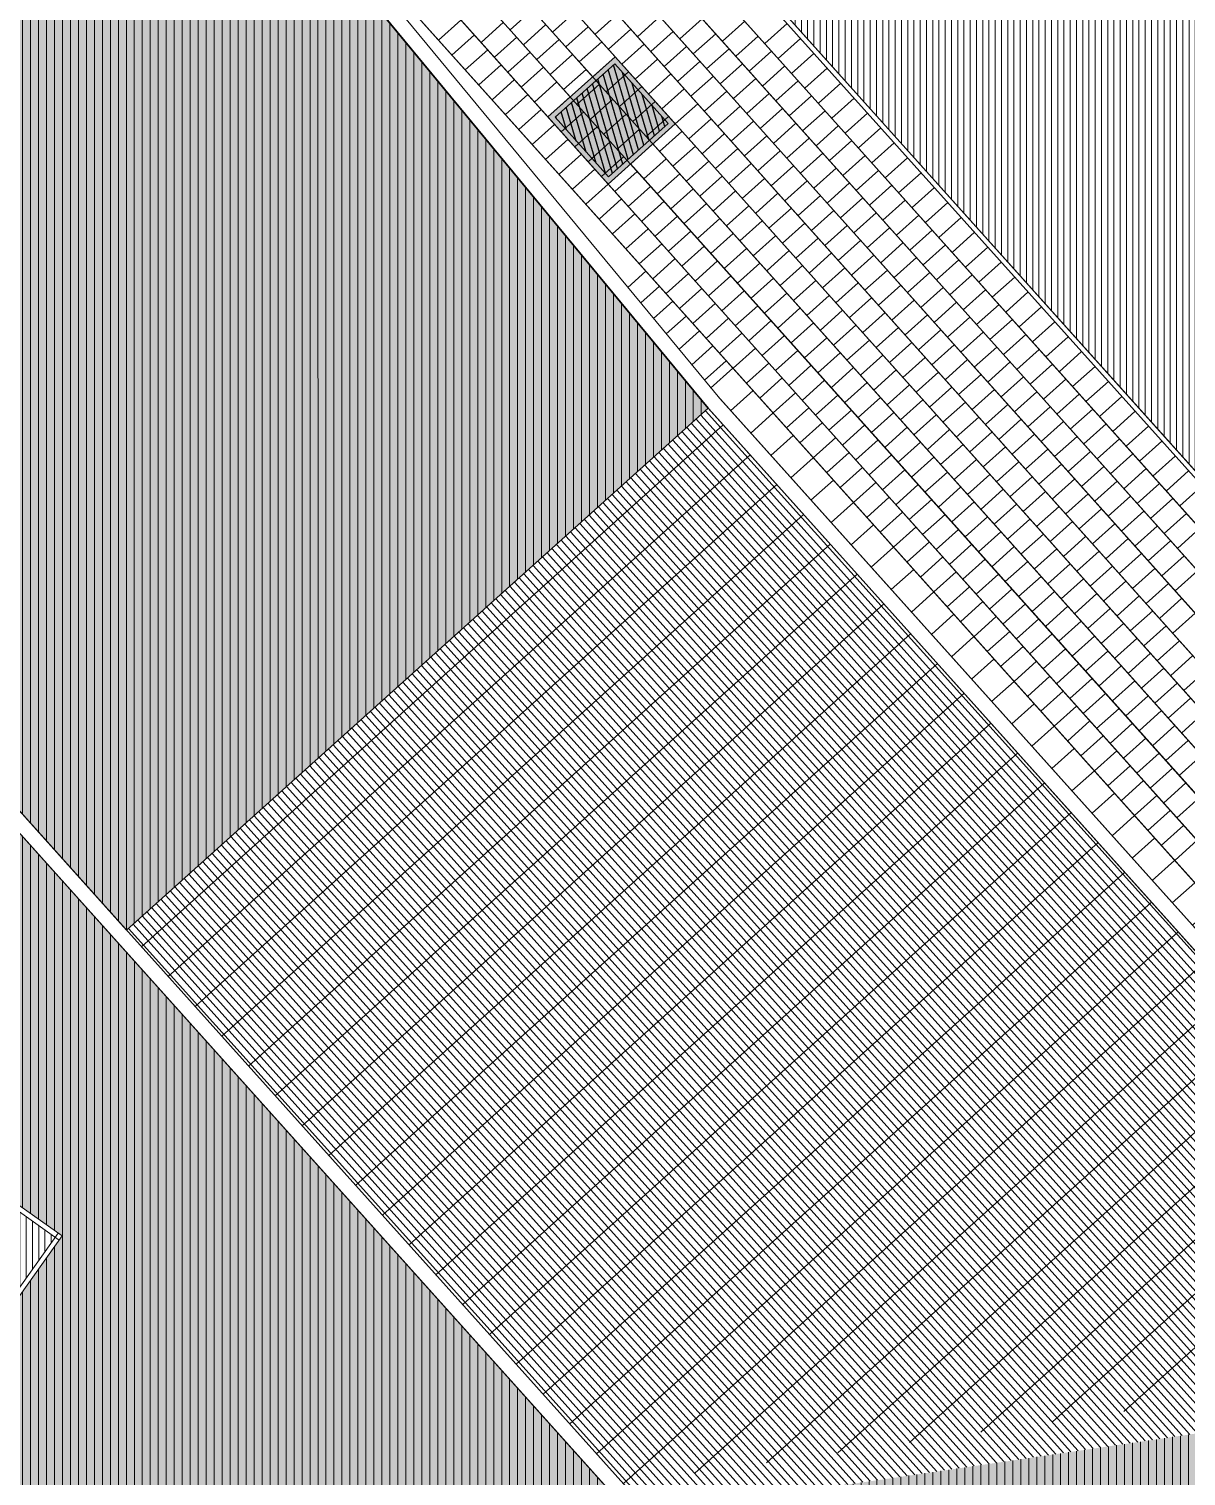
# Model space of a CAD drawing. Header units: metres. Extents: x 679599 to 680028, y 2748524 to 2748840.
# Drawn here: x 679917.25 to 679940.35, y 2748753.3 to 2748782.19 of the extents above; entities that cross this region are included whole.
import ezdxf

# ---------------------------------------------------------------- set-up
doc = ezdxf.new("R2010")
doc.units = ezdxf.units.M
doc.header["$LTSCALE"] = 5
for name, color, linetype, plot in [('00-AUX', 2, 'Continuous', False), ('00-AUX Tree Pit', 2, 'Continuous', False), ('00-AUX-SHRUBS', 2, 'Continuous', False)]:
    doc.layers.add(name, color=color, linetype=linetype, plot=plot)
doc.layers.add('02-L-B-Channel', color=140, linetype='Continuous', lineweight=5, plot=False)
doc.layers.add('02-L-B-Curb', color=11, linetype='Continuous', lineweight=5, plot=False)
for name, color, linetype, lineweight, true_color in [('02-L-Joints-Paviment_07_Natural Stone', 7, 'Continuous', 5, 0x998833), ('02-L-Joints-Paviment_07_Precast Concrete Blocks 60X40', 7, 'Continuous', 5, 0x999999), ('03-TR-Pavement_02_Sealed Gravel', 7, 'Continuous', 5, 0x38321e), ('03-TR-Pavement_04_Dry Meadow_2', 7, 'Continuous', 5, 0xe2c75d), ('03-TR-Pavement_07_Precast Concrete Blocks 20X10', 7, 'Continuous', 5, 0x999999), ('03-TR-Pavement_07_Precast Concrete Blocks 60X40', 7, 'Continuous', 5, 0x999999), ('03-TR-Pavement_08_Natural Stone Bleachers', 7, 'Continuous', 5, 0x969696)]:
    doc.layers.add(name, color=color, linetype=linetype, lineweight=lineweight, true_color=true_color)
doc.layers.add('03-TR-Pavement_04_Dry Meadow_', color=54, linetype='Continuous', lineweight=5)
doc.layers.add('04-BK-Tree Pit', color=6, linetype='Continuous', lineweight=5)
doc.layers.add('03-TR-Tree Pit_Green', color=46, linetype='Continuous')
doc.layers.add('03-TR-Tree Pit_White', color=7, linetype='Continuous', true_color=0xfcfcfc)
pattern_1 = [(90, (652974.11672, 2717198.73223), (-0.1247775, 0), [])]

# ---------------------------------------------------------------- blocks, each defined once
blk = doc.blocks.new('Escocell Quadrat')
at = {"layer": '03-TR-Tree Pit_Green'}
h = blk.add_hatch(dxfattribs=at)
h.set_pattern_fill('ANSI31', color=256, scale=0.04, angle=19.5514)
h.set_pattern_definition([(64.551379247, (-1794786.01457, -2189831.7944), (-0.114677314033, 0.0545720958565), [])])
h.paths.add_polyline_path([(-1.159, 0.359), (-2.759, 0.359), (-2.759, -1.241), (-1.159, -1.241)])
at = {"layer": '03-TR-Tree Pit_White'}
h = blk.add_hatch(color=256, dxfattribs=at)
h.dxf.hatch_style = 1
h.paths.add_polyline_path([(-2.859, 0.459), (-1.059, 0.459), (-1.059, -1.341), (-2.859, -1.341)])
at = {"ltscale": 0.3}
blk.add_lwpolyline([(-2.759, -1.241), (-1.159, -1.241), (-1.159, 0.359), (-2.759, 0.359)], close=True, dxfattribs=at)
at = {"layer": '02-L-B-Curb', "ltscale": 0.3}
blk.add_lwpolyline([(-2.859, -1.341), (-1.059, -1.341), (-1.059, 0.459), (-2.859, 0.459)], close=True, dxfattribs=at)
blk = doc.blocks.new('*U94')
at = {"layer": '02-L-Joints-Paviment_07_Precast Concrete Blocks 60X40'}
blk.add_lwpolyline([(0.53, -0.6), (0.53, 0)], dxfattribs=at)
blk = doc.blocks.new('*U95')
at = {"layer": '00-AUX-SHRUBS', "color": 0, "linetype": 'ByBlock', "lineweight": -2, "transparency": 16777216, "rotation": 131.8981355033918}
for p in [(679931.211, 2748774.622), (679931.612, 2748774.175), (679932.013, 2748773.729), (679932.413, 2748773.282), (679932.814, 2748772.836), (679933.215, 2748772.389), (679933.616, 2748771.942), (679934.016, 2748771.496), (679934.417, 2748771.049), (679934.818, 2748770.603), (679935.218, 2748770.156), (679935.619, 2748769.709), (679936.02, 2748769.263), (679936.42, 2748768.816), (679936.821, 2748768.37), (679937.222, 2748767.923), (679937.622, 2748767.476), (679938.023, 2748767.03), (679938.424, 2748766.583), (679938.824, 2748766.137), (679939.225, 2748765.69), (679939.626, 2748765.243), (679940.026, 2748764.797), (679940.427, 2748764.35), (679940.828, 2748763.904), (679941.229, 2748763.457), (679941.629, 2748763.01), (679942.03, 2748762.564), (679942.431, 2748762.117), (679942.831, 2748761.671), (679943.232, 2748761.224), (679943.633, 2748760.777), (679944.033, 2748760.331), (679944.434, 2748759.884), (679944.835, 2748759.438), (679945.235, 2748758.991), (679945.636, 2748758.544), (679946.037, 2748758.098), (679946.437, 2748757.651), (679946.838, 2748757.205), (679947.239, 2748756.758), (679947.639, 2748756.311), (679948.04, 2748755.865)]:
    blk.add_blockref('*U94', p, dxfattribs=at)

msp = doc.modelspace()

# ---------------------------------------------------------------- hatches: boundary and pattern name
at = {"layer": '03-TR-Pavement_02_Sealed Gravel', "linetype": 'Continuous'}
h = msp.add_hatch(dxfattribs=at)
h.set_pattern_fill('ANSI31', color=256, scale=0.0393, angle=45)
h.set_pattern_definition(pattern_1)
h.paths.add_polyline_path([(679942.353, 2748782.84), (679957.858, 2748787.975), (679962.616, 2748773.612), (679947.111, 2748768.477)], flags=16)
h.paths.add_polyline_path([(679947.422, 2748813.15), (679917.58, 2748798.949), (679953.093, 2748759.365), (679980.42, 2748776.369)])
h = msp.add_hatch(dxfattribs=at)
h.set_pattern_fill('ANSI31', color=256, scale=0.0393, angle=45)
h.set_pattern_definition(pattern_1)
h.paths.add_polyline_path([(679907.003, 2748743.724, -0.161814), (679919.498, 2748750.942, -0.003897), (679921.772, 2748751.391), (679921.586, 2748752.374, 0.003898), (679919.297, 2748751.921, 0.095494), (679910.949, 2748748.457), (679917.775, 2748758.07), (679916.96, 2748758.649), (679908.689, 2748747.001, -0.265173), (679902.296, 2748744.031), (679888.553, 2748745.181, -0.048342), (679890.618, 2748750.885, -0.004242), (679894.427, 2748758.72, 0.011738), (679915.164, 2748760.727), (679915.044, 2748761.72, -0.011403), (679894.945, 2748759.761, -0.003208), (679897.927, 2748765.636, 0.027333), (679901.217, 2748772.976), (679900.283, 2748773.333, -0.027329), (679897.038, 2748766.094, 0.003497), (679893.785, 2748759.676, -0.003341), (679887.88, 2748759.291, 0.244086), (679870.012, 2748749.029, -0.032517), (679865.084, 2748742.409), (679862.777, 2748745.531), (679860.575, 2748752.201), (679900.459, 2748777.03), (679899.984, 2748777.794), (679859.498, 2748752.591), (679861.968, 2748745.112), (679883.467, 2748716.021), (679900.195, 2748726.433), (679899.719, 2748727.197), (679883.697, 2748717.224), (679883.594, 2748717.363)])
h.paths.add_polyline_path([(679882.996, 2748718.173), (679865.678, 2748741.606, -0.241422), (679874.739, 2748745.333), (679887.312, 2748744.281, 0.084331), (679886.811, 2748733.425, -0.18785)], flags=16)
h.paths.add_polyline_path([(679882.994, 2748718.344), (679865.806, 2748741.601, -0.239448), (679874.731, 2748745.234), (679887.191, 2748744.191, 0.083451), (679886.712, 2748733.412, -0.186193)], flags=0)
h.paths.add_polyline_path([(679886.133, 2748721.729, 0.134058), (679887.803, 2748733.548, -0.08537), (679888.318, 2748744.197), (679902.212, 2748743.034, 0.099036), (679905.374, 2748743.396)], flags=16)
h.paths.add_polyline_path([(679886.454, 2748722.241, 0.127381), (679887.903, 2748733.561, -0.084667), (679888.396, 2748744.09), (679902.204, 2748742.935, 0.088186), (679905.066, 2748743.2)], flags=0)
h.paths.add_polyline_path([(679874.823, 2748746.33, 0.140393), (679868.482, 2748745.074, 0.016107), (679870.852, 2748748.487, -0.244209), (679887.93, 2748758.293, 0.003014), (679893.269, 2748758.637, 0.003955), (679889.715, 2748751.315, 0.049646), (679887.543, 2748745.265)], flags=16)
h.paths.add_polyline_path([(679874.831, 2748746.429, 0.131521), (679868.806, 2748745.345, 0.014517), (679870.937, 2748748.433, -0.244222), (679887.935, 2748758.193, 0.002916), (679893.102, 2748758.525, 0.003871), (679889.625, 2748751.358, 0.048992), (679887.466, 2748745.372)], flags=0)
at = {"layer": '03-TR-Pavement_04_Dry Meadow_'}
h = msp.add_hatch(dxfattribs=at)
h.set_pattern_fill('ANSI31', color=256, scale=0.0502, angle=45)
h.paths.add_polyline_path([(679919.201, 2748764.2), (679930.812, 2748774.618), (679912.009, 2748797.364), (679904.357, 2748780.743), (679919.2, 2748764.199)])
at = {"layer": '03-TR-Pavement_04_Dry Meadow_', "linetype": 'Continuous'}
h = msp.add_hatch(dxfattribs=at)
h.set_pattern_fill('ANSI31', color=256, scale=0.0502, angle=45)
h.paths.add_polyline_path([(679889.625, 2748751.358, -0.003871), (679893.102, 2748758.525, -0.002916), (679887.935, 2748758.193, 0.244222), (679870.937, 2748748.433, -0.014517), (679868.806, 2748745.345, -0.131521), (679874.831, 2748746.429), (679887.466, 2748745.372, -0.048992)], flags=17)
h.paths.add_polyline_path([(679905.066, 2748743.2, -0.088186), (679902.204, 2748742.935), (679888.396, 2748744.09, 0.084667), (679887.903, 2748733.561, -0.127381), (679886.454, 2748722.241)], flags=17)
h.paths.add_polyline_path([(679887.191, 2748744.191), (679874.731, 2748745.234, 0.239448), (679865.806, 2748741.601), (679882.994, 2748718.344, 0.186193), (679886.712, 2748733.412, -0.083451)], flags=17)
h.paths.add_polyline_path([(679929.227, 2748752.578), (679904.229, 2748780.437), (679900.069, 2748777.847), (679900.597, 2748776.998), (679860.694, 2748752.157), (679862.867, 2748745.578), (679865.09, 2748742.57, 0.032019), (679869.928, 2748749.083, -0.244074), (679887.875, 2748759.391, 0.003309), (679893.721, 2748759.772, -0.003469), (679896.949, 2748766.14, 0.027673), (679900.225, 2748773.463), (679901.346, 2748773.034, -0.027673), (679898.015, 2748765.59, 0.003122), (679895.113, 2748759.874, 0.011361), (679915.131, 2748761.831), (679915.275, 2748760.639, -0.011763), (679894.491, 2748758.624, 0.004214), (679890.709, 2748750.842, 0.047397), (679888.679, 2748745.271), (679902.304, 2748744.131, 0.265173), (679908.607, 2748747.059), (679916.936, 2748758.789), (679917.914, 2748758.094), (679911.331, 2748748.822, -0.090021), (679919.276, 2748752.019, -0.004065), (679921.666, 2748752.491), (679921.889, 2748751.311, 0.004065), (679919.518, 2748750.844, 0.161814), (679907.078, 2748743.658), (679883.723, 2748717.358), (679899.751, 2748727.335), (679899.804, 2748727.25), (679900.279, 2748726.487)])
h = msp.add_hatch(dxfattribs=at)
h.set_pattern_fill('ANSI31', color=256, scale=0.0502, angle=45)
h.paths.add_polyline_path([(679946.744, 2748755.059), (679945.33, 2748754.843), (679944.333, 2748754.706), (679943.9, 2748754.64), (679942.909, 2748754.497), (679942.475, 2748754.431), (679941.483, 2748754.288), (679941.05, 2748754.223), (679940.058, 2748754.079), (679939.625, 2748754.014), (679938.633, 2748753.87), (679938.2, 2748753.805), (679937.208, 2748753.661), (679936.775, 2748753.596), (679935.784, 2748753.452), (679935.35, 2748753.387), (679934.359, 2748753.243), (679933.924, 2748753.18), (679932.934, 2748753.034), (679932.501, 2748752.97), (679931.509, 2748752.825), (679931.075, 2748752.763), (679930.084, 2748752.616), (679929.658, 2748752.558), (679900.461, 2748726.245)])
at = {"layer": '03-TR-Pavement_04_Dry Meadow_2', "transparency": 33554687}
h = msp.add_hatch(dxfattribs=at)
h.set_pattern_fill('AR-CONC', color=256, scale=0.0067, angle=290)
h.paths.add_polyline_path([(679919.201, 2748764.2), (679930.812, 2748774.618), (679911.938, 2748797.45), (679904.284, 2748780.824), (679919.2, 2748764.199)])
at = {"layer": '03-TR-Pavement_04_Dry Meadow_2', "ltscale": 2, "transparency": 33554687}
h = msp.add_hatch(dxfattribs=at)
h.set_pattern_fill('AR-CONC', color=256, scale=0.0067, angle=290)
h.paths.add_polyline_path([(679889.625, 2748751.358, -0.003871), (679893.102, 2748758.525, -0.002916), (679887.935, 2748758.193, 0.244222), (679870.937, 2748748.433, -0.014517), (679868.806, 2748745.345, -0.131521), (679874.831, 2748746.429), (679887.466, 2748745.372, -0.048992)], flags=17)
h.paths.add_polyline_path([(679905.066, 2748743.2, -0.088186), (679902.204, 2748742.935), (679888.396, 2748744.09, 0.084667), (679887.903, 2748733.561, -0.127381), (679886.454, 2748722.241)], flags=17)
h.paths.add_polyline_path([(679887.191, 2748744.191), (679874.731, 2748745.234, 0.239448), (679865.806, 2748741.601), (679882.994, 2748718.344, 0.186193), (679886.712, 2748733.412, -0.083451)], flags=17)
edge = h.paths.add_edge_path(flags=17)
edge.add_line((679912.578, 2748752.651), (679912.219, 2748752.906))
edge.add_arc((679911.099, 2748751.078), 2.144, 58.5039, 110.6816)
edge.add_arc((679909.301, 2748755.897), 3, 130.6997, 290.2906, ccw=False)
edge.add_arc((679905.979, 2748759.825), 2.144, 309.5625, 360.2606)
edge.add_arc((679862.059, 2749201.318), 443.88, 274.19002, 275.95669, ccw=False)
edge.add_arc((680354.265, 2748530.352), 513.323, 153.59615, 154.56191)
edge.add_arc((679919.017, 2748737.377), 31.348, 154.5619, 165.4163)
edge.add_line((679888.679, 2748745.271), (679902.304, 2748744.131))
edge.add_arc((679902.889, 2748751.119), 7.013, 265.2169, 324.6227)
edge.add_line((679908.607, 2748747.059), (679912.578, 2748752.651))
edge = h.paths.add_edge_path()
edge.add_line((679894.39, 2748762.424), (679894.918, 2748762.159))
edge.add_arc((680354.265, 2748530.352), 514.523, 152.72476, 153.22245, ccw=False)
edge.add_arc((679832.485, 2748799.377), 72.528, 332.72476, 339.06533)
edge.add_line((679900.225, 2748773.463), (679901.346, 2748773.034))
edge.add_arc((679832.485, 2748799.377), 73.728, 332.72476, 339.06533, ccw=False)
edge.add_arc((680354.265, 2748530.352), 513.323, 152.72476, 153.44035)
edge.add_arc((679862.059, 2749201.318), 442.68, 274.28218, 276.8857)
edge.add_line((679915.131, 2748761.831), (679915.275, 2748760.639))
edge.add_arc((679862.059, 2749201.318), 443.88, 276.15185, 276.8857, ccw=False)
edge.add_arc((679911.725, 2748760.435), 2.144, 191.8592, 241.8889)
edge.add_arc((679909.301, 2748755.897), 3, -0.8356, 61.8842, ccw=False)
edge.add_arc((679914.444, 2748755.789), 2.144, 178.276, 230.7467)
edge.add_line((679913.087, 2748754.129), (679913.446, 2748753.874))
edge.add_line((679913.446, 2748753.874), (679916.936, 2748758.789))
edge.add_line((679916.936, 2748758.789), (679917.914, 2748758.094))
edge.add_line((679917.914, 2748758.094), (679911.331, 2748748.822))
edge.add_arc((679924.109, 2748728.534), 23.977, 101.628, 122.2039, ccw=False)
edge.add_arc((679949.469, 2748605.298), 149.796, 100.69645, 101.62805, ccw=False)
edge.add_line((679921.666, 2748752.491), (679921.889, 2748751.311))
edge.add_arc((679949.469, 2748605.298), 148.596, 100.69645, 101.62805)
edge.add_arc((679924.109, 2748728.534), 22.777, 101.628, 129.2286)
edge.add_arc((679911.191, 2748743.572), 3, -218.3678, 119.6968, ccw=False)
edge.add_arc((679924.109, 2748728.534), 22.777, 132.1004, 138.3944)
edge.add_line((679907.078, 2748743.658), (679883.723, 2748717.358))
edge.add_line((679883.723, 2748717.358), (679899.751, 2748727.335))
edge.add_line((679899.751, 2748727.335), (679900.279, 2748726.487))
edge.add_line((679900.279, 2748726.487), (679929.227, 2748752.578))
edge.add_line((679929.227, 2748752.578), (679904.229, 2748780.437))
edge.add_line((679904.229, 2748780.437), (679900.069, 2748777.847))
edge.add_line((679900.069, 2748777.847), (679900.597, 2748776.998))
edge.add_line((679900.597, 2748776.998), (679860.694, 2748752.157))
edge.add_line((679860.694, 2748752.157), (679862.867, 2748745.578))
edge.add_line((679862.867, 2748745.578), (679865.09, 2748742.57))
edge.add_arc((679816.707, 2748783.565), 63.415, 319.72545, 327.06105)
edge.add_arc((679888.831, 2748736.95), 22.462, 92.4387, 147.3038, ccw=False)
edge.add_arc((679862.059, 2749201.318), 442.68, 273.34324, 274.10153)
edge.add_arc((680354.265, 2748530.352), 514.523, 153.38949, 153.51982, ccw=False)
edge.add_line((679894.244, 2748760.819), (679893.717, 2748761.084))
edge.add_arc((679892.885, 2748759.107), 2.144, 67.1871, 119.5346)
edge.add_arc((679890.381, 2748763.601), 3, 7.4778, 298.8516, ccw=False)
edge.add_arc((679895.481, 2748764.27), 2.144, 187.476, 239.4248)
edge = h.paths.add_edge_path(flags=16)
edge.add_line((679883.004, 2748744.541), (679881.509, 2748744.665))
edge.add_arc((679875.307, 2748747.879), 6.985, 309.9662, 332.6034, ccw=False)
edge.add_arc((679881.878, 2748740.031), 3.25, 129.8801, 311.1921)
edge.add_arc((679888.942, 2748731.549), 7.79, 108.2799, 129.1989, ccw=False)
edge.add_line((679886.498, 2748738.946), (679886.606, 2748740.451))
edge.add_arc((679890.077, 2748747.425), 7.79, 222.6234, 243.5424, ccw=False)
edge.add_arc((679889.649, 2748746.695), 6.985, 197.9552, 220.5924, ccw=False)
h = msp.add_hatch(dxfattribs=at)
h.set_pattern_fill('AR-CONC', color=256, scale=0.0067, angle=290)
h.set_pattern_definition([(340, (0, 2.5), (0.3171310031, -1.18354881856), [0.127635, -1.403985]), (285, (0, 2.5), (1.12212100875, 0.65970392666), [0.102108, -1.12319191394]), (30.4514447, (0.0264, 2.4014), (1.43925196173, -0.5238449067), [0.10847305896, -1.1932046388]), (336.1842, (0.3198, 2.6164), (0.3564911016, -1.8030389926), [0.1914525, -2.1059775]), (26.63555761, (0.3495, 2.4662), (2.1018000462, -0.9276967019), [0.162709655, -1.7898085747]), (281.18415117, (0.3198, 2.6164), (2.1018000461, -0.927696702), [0.1531617794, -1.6847802039]), (311, (0.2981, 2.4274), (-0.296425931, -1.18889947223), [0.127635, -1.403985]), (256, (0.2981, 2.4274), (1.301257995, 0.0329712667), [0.102108, -1.123188]), (1.451445, (0.2734, 2.3283), (1.00483206923, -1.1559282012), [0.10847305896, -1.1932025819]), (327.5, (0, 2.5), (0.53943114106, 0.17431516517), [0, -1.1095736, 0, -1.140206, 0, -1.1274425]), (297.5, (0, 2.5), (0.78385053692, -0.19112533382), [0, -0.6500876, 0, -1.0840466, 0, -0.4297045]), (257.5, (-0.1298, 2.8566), (0.27464275745, -0.866797944704), [0, -0.42545, 0, -1.327404, 0, -1.761363]), (247.5, (-0.188, 3.0165), (0.49952687396, -0.87434682798), [0, -0.553085, 0, -0.8815324, 0, -1.250823])])
h.paths.add_polyline_path([(679946.744, 2748755.059), (679945.33, 2748754.843), (679944.333, 2748754.706), (679943.9, 2748754.64), (679942.909, 2748754.497), (679942.475, 2748754.431), (679941.483, 2748754.288), (679941.05, 2748754.223), (679940.058, 2748754.079), (679939.625, 2748754.014), (679938.633, 2748753.87), (679938.2, 2748753.805), (679937.208, 2748753.661), (679936.775, 2748753.596), (679935.784, 2748753.452), (679935.35, 2748753.387), (679934.359, 2748753.243), (679933.924, 2748753.18), (679932.934, 2748753.034), (679932.501, 2748752.97), (679931.509, 2748752.825), (679931.075, 2748752.763), (679930.084, 2748752.616), (679929.658, 2748752.558), (679900.461, 2748726.245)])
at = {"layer": '03-TR-Pavement_07_Precast Concrete Blocks 20X10'}
h = msp.add_hatch(dxfattribs=at)
h.set_pattern_fill('ANSI31', color=256, scale=0.0315, angle=25.5)
h.set_pattern_definition([(70.5, (0, 0), (-0.094275932128, 0.033384858509), [])])
edge = h.paths.add_edge_path()
edge.add_line((679846.747, 2748785.254), (679848.542, 2748781.477))
edge.add_line((679848.542, 2748781.477), (679851.428, 2748780.438))
edge.add_line((679851.428, 2748780.438), (679855.273, 2748782.267))
edge.add_line((679855.273, 2748782.267), (679856.277, 2748785.094))
edge.add_line((679856.277, 2748785.094), (679859.104, 2748784.09))
edge.add_line((679859.104, 2748784.09), (679862.949, 2748785.92))
edge.add_line((679862.949, 2748785.92), (679863.953, 2748788.747))
edge.add_line((679863.953, 2748788.747), (679866.78, 2748787.743))
edge.add_line((679866.78, 2748787.743), (679870.625, 2748789.573))
edge.add_line((679870.625, 2748789.573), (679871.629, 2748792.4))
edge.add_line((679871.629, 2748792.4), (679874.456, 2748791.396))
edge.add_line((679874.456, 2748791.396), (679878.294, 2748793.222))
edge.add_line((679878.294, 2748793.222), (679879.304, 2748796.052))
edge.add_line((679879.304, 2748796.052), (679882.132, 2748795.049))
edge.add_line((679882.132, 2748795.049), (679885.976, 2748796.878))
edge.add_line((679885.976, 2748796.878), (679886.946, 2748799.611))
edge.add_line((679886.946, 2748799.611), (679886.98, 2748799.704))
edge.add_line((679886.98, 2748799.704), (679889.807, 2748798.7))
edge.add_line((679889.807, 2748798.7), (679893.651, 2748800.53))
edge.add_line((679893.651, 2748800.53), (679894.655, 2748803.357))
edge.add_line((679894.655, 2748803.357), (679897.482, 2748802.353))
edge.add_line((679897.482, 2748802.353), (679901.327, 2748804.183))
edge.add_line((679901.327, 2748804.183), (679902.33, 2748807.009))
edge.add_line((679902.33, 2748807.009), (679905.158, 2748806.006))
edge.add_line((679905.158, 2748806.006), (679909.001, 2748807.835))
edge.add_line((679909.001, 2748807.835), (679909.972, 2748810.567))
edge.add_line((679909.972, 2748810.567), (679912.832, 2748809.658))
edge.add_line((679912.832, 2748809.658), (679916.677, 2748811.487))
edge.add_line((679916.677, 2748811.487), (679917.681, 2748814.314))
edge.add_line((679917.681, 2748814.314), (679920.508, 2748813.31))
edge.add_line((679920.508, 2748813.31), (679924.352, 2748815.139))
edge.add_line((679924.352, 2748815.139), (679925.356, 2748817.966))
edge.add_line((679925.356, 2748817.966), (679928.18, 2748816.961))
edge.add_line((679928.18, 2748816.961), (679932.025, 2748818.791))
edge.add_line((679932.025, 2748818.791), (679933.03, 2748821.618))
edge.add_line((679933.03, 2748821.618), (679935.857, 2748820.614))
edge.add_line((679935.857, 2748820.614), (679939.701, 2748822.444))
edge.add_line((679939.701, 2748822.444), (679940.705, 2748825.27))
edge.add_line((679940.705, 2748825.27), (679943.555, 2748824.267))
edge.add_line((679943.555, 2748824.267), (679947.475, 2748826.144))
edge.add_line((679947.475, 2748826.144), (679948.507, 2748829.047))
edge.add_line((679948.507, 2748829.047), (679946.708, 2748832.826))
edge.add_line((679946.708, 2748832.826), (679846.744, 2748785.257))
at = {"layer": '03-TR-Pavement_08_Natural Stone Bleachers', "ltscale": 0.3}
h = msp.add_hatch(dxfattribs=at)
h.set_pattern_fill('ANSI31', color=256, scale=0.0393, angle=87)
h.set_pattern_definition([(132, (0, 0), (-0.092727753461, -0.083492444235), [])])
h.paths.add_polyline_path([(679919.201, 2748764.2), (679930.812, 2748774.618), (679947.781, 2748755.706), (679946.748, 2748755.06), (679945.323, 2748754.852), (679943.898, 2748754.643), (679942.473, 2748754.434), (679941.049, 2748754.225), (679939.624, 2748754.016), (679938.199, 2748753.807), (679936.774, 2748753.599), (679935.349, 2748753.39), (679933.924, 2748753.181), (679932.499, 2748752.972), (679931.075, 2748752.763), (679929.65, 2748752.555)])

# ---------------------------------------------------------------- linework, layer by layer
at = {"layer": '00-AUX', "ltscale": 0.3}
msp.add_lwpolyline([(679947.422, 2748813.15), (679980.42, 2748776.369), (679953.093, 2748759.365), (679917.58, 2748798.949)], close=True, dxfattribs=at)
at = {"layer": '00-AUX'}
for points in [[(679916.981, 2748798.572), (679952.507, 2748758.972)], [(679916.401, 2748798.32), (679951.927, 2748758.72)], [(679915.821, 2748798.068), (679951.48, 2748758.319)], [(679915.24, 2748797.816), (679951.034, 2748757.919)], [(679914.66, 2748797.564), (679950.454, 2748757.667)], [(679914.08, 2748797.313), (679950.007, 2748757.266)], [(679913.5, 2748797.061), (679949.427, 2748757.015)], [(679912.92, 2748796.809), (679948.98, 2748756.614)], [(679921.689, 2748786.136), (679948.557, 2748756.187)], [(679930.992, 2748774.868), (679948.04, 2748755.865)]]:
    msp.add_lwpolyline(points, dxfattribs=at)
at = {"layer": '00-AUX', "ltscale": 0.3}
for points in [[(679911.938, 2748797.45), (679930.812, 2748774.618), (679947.781, 2748755.706), (679946.748, 2748755.06), (679900.601, 2748726.374), (679929.651, 2748752.553), (679904.284, 2748780.824)], [(679859.498, 2748752.591), (679904.229, 2748780.437), (679929.227, 2748752.579), (679900.273, 2748726.482), (679883.467, 2748716.021), (679861.968, 2748745.112), (679859.498, 2748752.591)]]:
    msp.add_lwpolyline(points, dxfattribs=at)
at = {"layer": '00-AUX'}
msp.add_lwpolyline([(679919.201, 2748764.2), (679930.812, 2748774.618), (679912.009, 2748797.364), (679904.357, 2748780.743), (679919.2, 2748764.199)], close=True, dxfattribs=at)
at = {"layer": '00-AUX Tree Pit', "ltscale": 0.3}
msp.add_lwpolyline([(679928.811, 2748779.093), (679930.152, 2748780.294), (679928.951, 2748781.635), (679927.61, 2748780.434)], close=True, dxfattribs=at)
at = {"layer": '02-L-B-Channel'}
msp.add_lwpolyline([(679948.04, 2748755.865), (679947.783, 2748755.704), (679930.821, 2748774.608), (679911.938, 2748797.45), (679912.189, 2748797.617), (679931.043, 2748774.81)], close=True, dxfattribs=at)
at = {"layer": '02-L-B-Curb'}
for p, q in [((679917.488, 2748798.905), (679953.008, 2748759.312)), ((679917.58, 2748798.949), (679953.093, 2748759.365))]:
    msp.add_line(p, q, dxfattribs=at)
for points in [[(679904.229, 2748780.437), (679929.43, 2748752.353), (679929.65, 2748752.555), (679904.284, 2748780.824), (679859.141, 2748752.714), (679861.698, 2748744.972)], [(679917.856, 2748758.012), (679916.878, 2748758.707)], [(679917.914, 2748758.094), (679916.936, 2748758.789)]]:
    msp.add_lwpolyline(points, dxfattribs=at)
for points in [[(679917.833, 2748758.152), (679910.949, 2748748.457, -0.095494), (679919.297, 2748751.921, -0.004065), (679921.685, 2748752.392, -0.004065)], [(679917.914, 2748758.094), (679911.331, 2748748.822, -0.090021), (679919.276, 2748752.019, -0.004065), (679921.666, 2748752.491)]]:
    msp.add_lwpolyline(points, format="xyb", dxfattribs=at)
at = {"layer": '02-L-Joints-Paviment_07_Natural Stone'}
for points in [[(679919.499, 2748763.868), (679931.11, 2748774.286)], [(679920.033, 2748763.273), (679931.644, 2748773.691)], [(679920.568, 2748762.677), (679932.178, 2748773.095)], [(679921.102, 2748762.082), (679932.713, 2748772.5)], [(679921.636, 2748761.487), (679933.247, 2748771.905)], [(679922.17, 2748760.891), (679933.781, 2748771.309)], [(679922.705, 2748760.296), (679934.315, 2748770.714)], [(679923.239, 2748759.7), (679934.85, 2748770.118)], [(679923.773, 2748759.105), (679935.384, 2748769.523)], [(679924.307, 2748758.509), (679935.918, 2748768.927)], [(679924.842, 2748757.914), (679936.452, 2748768.332)], [(679925.376, 2748757.318), (679936.987, 2748767.736)], [(679925.91, 2748756.723), (679937.521, 2748767.141)], [(679926.444, 2748756.128), (679938.055, 2748766.545)], [(679926.979, 2748755.532), (679938.59, 2748765.95)], [(679927.513, 2748754.937), (679939.124, 2748765.355)], [(679928.047, 2748754.341), (679939.658, 2748764.759)], [(679928.582, 2748753.746), (679940.192, 2748764.164)], [(679929.116, 2748753.15), (679940.727, 2748763.568)], [(679930.543, 2748753.356), (679941.261, 2748762.973)], [(679931.97, 2748753.562), (679941.795, 2748762.377)], [(679933.398, 2748753.768), (679942.329, 2748761.782)], [(679934.825, 2748753.974), (679942.864, 2748761.186)], [(679936.253, 2748754.18), (679943.398, 2748760.591)], [(679937.68, 2748754.386), (679943.932, 2748759.996)], [(679939.107, 2748754.592), (679944.466, 2748759.4)]]:
    msp.add_lwpolyline(points, dxfattribs=at)
at = {"layer": '02-L-Joints-Paviment_07_Precast Concrete Blocks 60X40'}
for points in [[(679927.302, 2748782.574), (679926.856, 2748782.174)], [(679928.15, 2748782.528), (679927.703, 2748782.128)], [(679928.997, 2748782.482), (679928.55, 2748782.082)], [(679929.844, 2748782.437), (679929.398, 2748782.036)], [(679930.691, 2748782.391), (679930.245, 2748781.99)], [(679925.875, 2748782.368), (679925.428, 2748781.968)], [(679926.722, 2748782.323), (679926.276, 2748781.922)], [(679927.569, 2748782.277), (679927.123, 2748781.876)], [(679928.417, 2748782.231), (679927.97, 2748781.83)], [(679929.264, 2748782.185), (679928.817, 2748781.784)], [(679930.111, 2748782.139), (679929.665, 2748781.738)], [(679930.959, 2748782.093), (679930.512, 2748781.692)], [(679931.539, 2748782.345), (679931.092, 2748781.944)], [(679932.386, 2748782.299), (679931.939, 2748781.898)], [(679926.142, 2748782.071), (679925.695, 2748781.67)], [(679926.989, 2748782.025), (679926.543, 2748781.624)], [(679927.837, 2748781.979), (679927.39, 2748781.578)], [(679928.684, 2748781.933), (679928.237, 2748781.532)], [(679929.531, 2748781.887), (679929.084, 2748781.486)], [(679930.378, 2748781.841), (679929.932, 2748781.44)], [(679931.806, 2748782.047), (679931.359, 2748781.646)], [(679932.653, 2748782.001), (679932.207, 2748781.6)], [(679926.409, 2748781.773), (679925.962, 2748781.372)], [(679927.256, 2748781.727), (679926.81, 2748781.326)], [(679928.104, 2748781.681), (679927.657, 2748781.28)], [(679928.951, 2748781.635), (679928.504, 2748781.235)], [(679929.798, 2748781.589), (679929.352, 2748781.189)], [(679930.645, 2748781.543), (679930.199, 2748781.143)], [(679931.226, 2748781.795), (679930.779, 2748781.394)], [(679932.073, 2748781.749), (679931.626, 2748781.348)], [(679932.92, 2748781.703), (679932.474, 2748781.303)], [(679926.676, 2748781.475), (679926.23, 2748781.075)], [(679927.523, 2748781.429), (679927.077, 2748781.029)], [(679928.371, 2748781.383), (679927.924, 2748780.983)], [(679929.218, 2748781.337), (679928.771, 2748780.937)], [(679930.065, 2748781.292), (679929.619, 2748780.891)], [(679930.913, 2748781.246), (679930.466, 2748780.845)], [(679931.493, 2748781.497), (679931.046, 2748781.097)], [(679932.34, 2748781.451), (679931.893, 2748781.051)], [(679933.187, 2748781.405), (679932.741, 2748781.005)], [(679926.943, 2748781.178), (679926.497, 2748780.777)], [(679927.791, 2748781.132), (679927.344, 2748780.731)], [(679928.638, 2748781.086), (679928.191, 2748780.685)], [(679929.485, 2748781.04), (679929.039, 2748780.639)], [(679930.332, 2748780.994), (679929.886, 2748780.593)], [(679931.18, 2748780.948), (679930.733, 2748780.547)], [(679931.76, 2748781.2), (679931.313, 2748780.799)], [(679932.607, 2748781.154), (679932.161, 2748780.753)], [(679933.454, 2748781.108), (679933.008, 2748780.707)], [(679927.21, 2748780.88), (679926.764, 2748780.479)], [(679928.058, 2748780.834), (679927.611, 2748780.433)], [(679928.905, 2748780.788), (679928.458, 2748780.387)], [(679929.752, 2748780.742), (679929.306, 2748780.341)], [(679930.6, 2748780.696), (679930.153, 2748780.295)], [(679931.447, 2748780.65), (679931, 2748780.249)], [(679932.027, 2748780.902), (679931.58, 2748780.501)], [(679932.874, 2748780.856), (679932.428, 2748780.455)], [(679933.722, 2748780.81), (679933.275, 2748780.409)], [(679927.478, 2748780.582), (679927.031, 2748780.181)], [(679928.325, 2748780.536), (679927.878, 2748780.135)], [(679929.172, 2748780.49), (679928.725, 2748780.089)], [(679930.019, 2748780.444), (679929.573, 2748780.044)], [(679930.867, 2748780.398), (679930.42, 2748779.998)], [(679932.294, 2748780.604), (679931.848, 2748780.203)], [(679933.141, 2748780.558), (679932.695, 2748780.158)], [(679933.989, 2748780.512), (679933.542, 2748780.112)], [(679927.745, 2748780.284), (679927.298, 2748779.884)], [(679928.592, 2748780.238), (679928.145, 2748779.838)], [(679929.439, 2748780.192), (679928.993, 2748779.792)], [(679930.286, 2748780.146), (679929.84, 2748779.746)], [(679931.134, 2748780.101), (679930.687, 2748779.7)], [(679931.714, 2748780.352), (679931.267, 2748779.952)], [(679932.561, 2748780.306), (679932.115, 2748779.906)], [(679933.409, 2748780.26), (679932.962, 2748779.86)], [(679934.256, 2748780.215), (679933.809, 2748779.814)], [(679928.012, 2748779.987), (679927.565, 2748779.586)], [(679928.859, 2748779.941), (679928.412, 2748779.54)], [(679929.706, 2748779.895), (679929.26, 2748779.494)], [(679930.554, 2748779.849), (679930.107, 2748779.448)], [(679931.401, 2748779.803), (679930.954, 2748779.402)], [(679931.981, 2748780.055), (679931.534, 2748779.654)], [(679932.828, 2748780.009), (679932.382, 2748779.608)], [(679933.676, 2748779.963), (679933.229, 2748779.562)], [(679934.523, 2748779.917), (679934.076, 2748779.516)], [(679928.279, 2748779.689), (679927.832, 2748779.288)], [(679929.126, 2748779.643), (679928.68, 2748779.242)], [(679929.973, 2748779.597), (679929.527, 2748779.196)], [(679930.821, 2748779.551), (679930.374, 2748779.15)], [(679931.668, 2748779.505), (679931.221, 2748779.104)], [(679932.248, 2748779.757), (679931.802, 2748779.356)], [(679933.095, 2748779.711), (679932.649, 2748779.31)], [(679933.943, 2748779.665), (679933.496, 2748779.264)], [(679934.79, 2748779.619), (679934.343, 2748779.218)], [(679928.546, 2748779.391), (679928.099, 2748778.99)], [(679929.393, 2748779.345), (679928.947, 2748778.944)], [(679930.241, 2748779.299), (679929.794, 2748778.899)], [(679931.088, 2748779.253), (679930.641, 2748778.853)], [(679931.935, 2748779.207), (679931.489, 2748778.807)], [(679932.515, 2748779.459), (679932.069, 2748779.058)], [(679933.363, 2748779.413), (679932.916, 2748779.013)], [(679934.21, 2748779.367), (679933.763, 2748778.967)], [(679935.057, 2748779.321), (679934.611, 2748778.921)], [(679928.813, 2748779.093), (679928.366, 2748778.693)], [(679929.66, 2748779.047), (679929.214, 2748778.647)], [(679930.508, 2748779.001), (679930.061, 2748778.601)], [(679931.355, 2748778.956), (679930.908, 2748778.555)], [(679932.782, 2748779.161), (679932.336, 2748778.761)], [(679933.63, 2748779.115), (679933.183, 2748778.715)], [(679934.477, 2748779.069), (679934.03, 2748778.669)], [(679935.324, 2748779.024), (679934.878, 2748778.623)], [(679929.08, 2748778.796), (679928.634, 2748778.395)], [(679929.928, 2748778.75), (679929.481, 2748778.349)], [(679930.775, 2748778.704), (679930.328, 2748778.303)], [(679931.622, 2748778.658), (679931.175, 2748778.257)], [(679932.202, 2748778.91), (679931.756, 2748778.509)], [(679933.05, 2748778.864), (679932.603, 2748778.463)], [(679933.897, 2748778.818), (679933.45, 2748778.417)], [(679934.744, 2748778.772), (679934.297, 2748778.371)], [(679935.591, 2748778.726), (679935.145, 2748778.325)], [(679929.347, 2748778.498), (679928.901, 2748778.097)], [(679930.195, 2748778.452), (679929.748, 2748778.051)], [(679931.042, 2748778.406), (679930.595, 2748778.005)], [(679931.889, 2748778.36), (679931.443, 2748777.959)], [(679932.469, 2748778.612), (679932.023, 2748778.211)], [(679933.317, 2748778.566), (679932.87, 2748778.165)], [(679934.164, 2748778.52), (679933.717, 2748778.119)], [(679935.011, 2748778.474), (679934.565, 2748778.073)], [(679935.858, 2748778.428), (679935.412, 2748778.027)], [(679929.614, 2748778.2), (679929.168, 2748777.799)], [(679930.462, 2748778.154), (679930.015, 2748777.754)], [(679931.309, 2748778.108), (679930.862, 2748777.708)], [(679932.156, 2748778.062), (679931.71, 2748777.662)], [(679932.736, 2748778.314), (679932.29, 2748777.913)], [(679933.584, 2748778.268), (679933.137, 2748777.867)], [(679934.431, 2748778.222), (679933.984, 2748777.822)], [(679935.278, 2748778.176), (679934.832, 2748777.776)], [(679936.126, 2748778.13), (679935.679, 2748777.73)], [(679929.882, 2748777.902), (679929.435, 2748777.502)], [(679930.729, 2748777.856), (679930.282, 2748777.456)], [(679931.576, 2748777.81), (679931.13, 2748777.41)], [(679932.423, 2748777.765), (679931.977, 2748777.364)], [(679933.004, 2748778.016), (679932.557, 2748777.616)], [(679933.851, 2748777.97), (679933.404, 2748777.57)], [(679934.698, 2748777.924), (679934.252, 2748777.524)], [(679935.545, 2748777.879), (679935.099, 2748777.478)], [(679936.393, 2748777.833), (679935.946, 2748777.432)], [(679930.149, 2748777.605), (679929.702, 2748777.204)], [(679930.996, 2748777.559), (679930.549, 2748777.158)], [(679931.843, 2748777.513), (679931.397, 2748777.112)], [(679933.271, 2748777.719), (679932.824, 2748777.318)], [(679934.118, 2748777.673), (679933.671, 2748777.272)], [(679934.965, 2748777.627), (679934.519, 2748777.226)], [(679935.813, 2748777.581), (679935.366, 2748777.18)], [(679936.66, 2748777.535), (679936.213, 2748777.134)], [(679929.568, 2748777.352), (679929.208, 2748777.029)], [(679930.416, 2748777.307), (679929.969, 2748776.906)], [(679931.263, 2748777.261), (679930.816, 2748776.86)], [(679932.11, 2748777.215), (679931.664, 2748776.814)], [(679932.691, 2748777.467), (679932.244, 2748777.066)], [(679933.538, 2748777.421), (679933.091, 2748777.02)], [(679934.385, 2748777.375), (679933.938, 2748776.974)], [(679935.232, 2748777.329), (679934.786, 2748776.928)], [(679936.08, 2748777.283), (679935.633, 2748776.882)], [(679936.927, 2748777.237), (679936.48, 2748776.836)], [(679929.835, 2748777.055), (679929.463, 2748776.721)], [(679930.683, 2748777.009), (679930.236, 2748776.608)], [(679931.53, 2748776.963), (679931.084, 2748776.563)], [(679932.377, 2748776.917), (679931.931, 2748776.517)], [(679932.958, 2748777.169), (679932.511, 2748776.768)], [(679933.805, 2748777.123), (679933.358, 2748776.722)], [(679934.652, 2748777.077), (679934.206, 2748776.677)], [(679935.499, 2748777.031), (679935.053, 2748776.631)], [(679936.347, 2748776.985), (679935.9, 2748776.585)], [(679937.194, 2748776.939), (679936.747, 2748776.539)], [(679930.102, 2748776.757), (679929.718, 2748776.412)], [(679930.95, 2748776.711), (679930.503, 2748776.311)], [(679931.797, 2748776.665), (679931.351, 2748776.265)], [(679932.645, 2748776.62), (679932.198, 2748776.219)], [(679933.225, 2748776.871), (679932.778, 2748776.471)], [(679934.072, 2748776.825), (679933.625, 2748776.425)], [(679934.919, 2748776.779), (679934.473, 2748776.379)], [(679935.767, 2748776.734), (679935.32, 2748776.333)], [(679936.614, 2748776.688), (679936.167, 2748776.287)], [(679937.461, 2748776.642), (679937.015, 2748776.241)], [(679930.369, 2748776.459), (679929.973, 2748776.104)], [(679931.217, 2748776.414), (679930.771, 2748776.013)], [(679932.064, 2748776.368), (679931.618, 2748775.967)], [(679932.912, 2748776.322), (679932.465, 2748775.921)], [(679933.492, 2748776.574), (679933.045, 2748776.173)], [(679934.339, 2748776.528), (679933.893, 2748776.127)], [(679935.186, 2748776.482), (679934.74, 2748776.081)], [(679936.034, 2748776.436), (679935.587, 2748776.035)], [(679936.881, 2748776.39), (679936.434, 2748775.989)], [(679937.728, 2748776.344), (679937.282, 2748775.943)], [(679930.636, 2748776.161), (679930.228, 2748775.795)], [(679931.484, 2748776.116), (679931.038, 2748775.715)], [(679932.332, 2748776.07), (679931.885, 2748775.669)], [(679933.759, 2748776.276), (679933.312, 2748775.875)], [(679934.606, 2748776.23), (679934.16, 2748775.829)], [(679935.454, 2748776.184), (679935.007, 2748775.783)], [(679936.301, 2748776.138), (679935.854, 2748775.737)], [(679937.148, 2748776.092), (679936.702, 2748775.691)], [(679937.995, 2748776.046), (679937.549, 2748775.645)], [(679930.904, 2748775.864), (679930.483, 2748775.487)], [(679931.751, 2748775.818), (679931.305, 2748775.418)], [(679932.599, 2748775.772), (679932.152, 2748775.372)], [(679933.179, 2748776.024), (679932.732, 2748775.623)], [(679934.026, 2748775.978), (679933.579, 2748775.577)], [(679934.873, 2748775.932), (679934.427, 2748775.531)], [(679935.721, 2748775.886), (679935.274, 2748775.486)], [(679936.568, 2748775.84), (679936.121, 2748775.44)], [(679937.415, 2748775.794), (679936.969, 2748775.394)], [(679938.263, 2748775.748), (679937.816, 2748775.348)], [(679931.171, 2748775.566), (679930.738, 2748775.178)], [(679932.018, 2748775.52), (679931.572, 2748775.12)], [(679932.866, 2748775.475), (679932.419, 2748775.074)], [(679933.446, 2748775.726), (679932.999, 2748775.326)], [(679934.293, 2748775.68), (679933.847, 2748775.28)], [(679935.14, 2748775.634), (679934.694, 2748775.234)], [(679935.988, 2748775.588), (679935.541, 2748775.188)], [(679936.835, 2748775.543), (679936.388, 2748775.142)], [(679937.682, 2748775.497), (679937.236, 2748775.096)], [(679938.53, 2748775.451), (679938.083, 2748775.05)], [(679932.286, 2748775.223), (679931.839, 2748774.822)], [(679933.133, 2748775.177), (679932.686, 2748774.776)], [(679933.713, 2748775.429), (679933.266, 2748775.028)], [(679934.56, 2748775.383), (679934.114, 2748774.982)], [(679935.408, 2748775.337), (679934.961, 2748774.936)], [(679936.255, 2748775.291), (679935.808, 2748774.89)], [(679937.102, 2748775.245), (679936.656, 2748774.844)], [(679937.949, 2748775.199), (679937.503, 2748774.798)], [(679932.553, 2748774.925), (679932.106, 2748774.524)], [(679933.4, 2748774.879), (679932.953, 2748774.478)], [(679933.98, 2748775.131), (679933.534, 2748774.73)], [(679934.827, 2748775.085), (679934.381, 2748774.684)], [(679935.675, 2748775.039), (679935.228, 2748774.638)], [(679936.522, 2748774.993), (679936.075, 2748774.592)], [(679937.369, 2748774.947), (679936.923, 2748774.546)], [(679938.217, 2748774.901), (679937.77, 2748774.5)], [(679938.797, 2748775.153), (679938.35, 2748774.752)], [(679932.82, 2748774.627), (679932.373, 2748774.227)], [(679933.667, 2748774.581), (679933.22, 2748774.181)], [(679934.247, 2748774.833), (679933.801, 2748774.432)], [(679935.095, 2748774.787), (679934.648, 2748774.386)], [(679935.942, 2748774.741), (679935.495, 2748774.341)], [(679936.789, 2748774.695), (679936.343, 2748774.295)], [(679937.636, 2748774.649), (679937.19, 2748774.249)], [(679938.484, 2748774.603), (679938.037, 2748774.203)], [(679939.064, 2748774.855), (679938.617, 2748774.455)], [(679933.087, 2748774.329), (679932.64, 2748773.929)], [(679934.514, 2748774.535), (679934.068, 2748774.135)], [(679935.362, 2748774.489), (679934.915, 2748774.089)], [(679936.209, 2748774.443), (679935.762, 2748774.043)], [(679937.056, 2748774.398), (679936.61, 2748773.997)], [(679937.904, 2748774.352), (679937.457, 2748773.951)], [(679938.751, 2748774.306), (679938.304, 2748773.905)], [(679939.331, 2748774.557), (679938.884, 2748774.157)], [(679933.354, 2748774.032), (679932.907, 2748773.631)], [(679933.934, 2748774.284), (679933.488, 2748773.883)], [(679934.782, 2748774.238), (679934.335, 2748773.837)], [(679935.629, 2748774.192), (679935.182, 2748773.791)], [(679936.476, 2748774.146), (679936.029, 2748773.745)], [(679937.323, 2748774.1), (679936.877, 2748773.699)], [(679938.171, 2748774.054), (679937.724, 2748773.653)], [(679939.018, 2748774.008), (679938.571, 2748773.607)], [(679939.598, 2748774.26), (679939.151, 2748773.859)], [(679933.621, 2748773.734), (679933.175, 2748773.333)], [(679934.201, 2748773.986), (679933.755, 2748773.585)], [(679935.049, 2748773.94), (679934.602, 2748773.539)], [(679935.896, 2748773.894), (679935.449, 2748773.493)], [(679936.743, 2748773.848), (679936.297, 2748773.447)], [(679937.59, 2748773.802), (679937.144, 2748773.401)], [(679938.438, 2748773.756), (679937.991, 2748773.355)], [(679939.865, 2748773.962), (679939.419, 2748773.561)], [(679933.888, 2748773.436), (679933.442, 2748773.036)], [(679934.468, 2748773.688), (679934.022, 2748773.287)], [(679935.316, 2748773.642), (679934.869, 2748773.241)], [(679936.163, 2748773.596), (679935.716, 2748773.196)], [(679937.01, 2748773.55), (679936.564, 2748773.15)], [(679937.858, 2748773.504), (679937.411, 2748773.104)], [(679938.705, 2748773.458), (679938.258, 2748773.058)], [(679939.285, 2748773.71), (679938.838, 2748773.309)], [(679940.132, 2748773.664), (679939.686, 2748773.264)], [(679934.155, 2748773.139), (679933.709, 2748772.738)], [(679934.736, 2748773.39), (679934.289, 2748772.99)], [(679935.583, 2748773.344), (679935.136, 2748772.944)], [(679936.43, 2748773.298), (679935.984, 2748772.898)], [(679937.277, 2748773.252), (679936.831, 2748772.852)], [(679938.125, 2748773.207), (679937.678, 2748772.806)], [(679938.972, 2748773.161), (679938.525, 2748772.76)], [(679939.552, 2748773.412), (679939.106, 2748773.012)], [(679940.399, 2748773.366), (679939.953, 2748772.966)], [(679935.003, 2748773.093), (679934.556, 2748772.692)], [(679935.85, 2748773.047), (679935.403, 2748772.646)], [(679936.697, 2748773.001), (679936.251, 2748772.6)], [(679937.545, 2748772.955), (679937.098, 2748772.554)], [(679938.392, 2748772.909), (679937.945, 2748772.508)], [(679939.239, 2748772.863), (679938.792, 2748772.462)], [(679939.819, 2748773.115), (679939.373, 2748772.714)], [(679940.667, 2748773.069), (679940.22, 2748772.668)], [(679934.423, 2748772.841), (679933.976, 2748772.44)], [(679935.27, 2748772.795), (679934.823, 2748772.394)], [(679936.117, 2748772.749), (679935.67, 2748772.348)], [(679936.964, 2748772.703), (679936.518, 2748772.302)], [(679937.812, 2748772.657), (679937.365, 2748772.256)], [(679938.659, 2748772.611), (679938.212, 2748772.21)], [(679939.506, 2748772.565), (679939.06, 2748772.164)], [(679940.086, 2748772.817), (679939.64, 2748772.416)], [(679934.69, 2748772.543), (679934.243, 2748772.142)], [(679935.537, 2748772.497), (679935.09, 2748772.096)], [(679936.384, 2748772.451), (679935.938, 2748772.05)], [(679937.231, 2748772.405), (679936.785, 2748772.005)], [(679938.079, 2748772.359), (679937.632, 2748771.959)], [(679938.926, 2748772.313), (679938.479, 2748771.913)], [(679940.353, 2748772.519), (679939.907, 2748772.119)], [(679934.957, 2748772.245), (679934.51, 2748771.845)], [(679935.804, 2748772.199), (679935.357, 2748771.799)], [(679936.651, 2748772.153), (679936.205, 2748771.753)], [(679937.499, 2748772.107), (679937.052, 2748771.707)], [(679938.346, 2748772.062), (679937.899, 2748771.661)], [(679939.193, 2748772.016), (679938.747, 2748771.615)], [(679939.773, 2748772.267), (679939.327, 2748771.867)], [(679940.621, 2748772.221), (679940.174, 2748771.821)], [(679935.224, 2748771.948), (679934.777, 2748771.547)], [(679936.071, 2748771.902), (679935.625, 2748771.501)], [(679936.918, 2748771.856), (679936.472, 2748771.455)], [(679937.766, 2748771.81), (679937.319, 2748771.409)], [(679938.613, 2748771.764), (679938.166, 2748771.363)], [(679939.46, 2748771.718), (679939.014, 2748771.317)], [(679940.04, 2748771.97), (679939.594, 2748771.569)], [(679935.491, 2748771.65), (679935.044, 2748771.249)], [(679936.338, 2748771.604), (679935.892, 2748771.203)], [(679937.186, 2748771.558), (679936.739, 2748771.157)], [(679938.033, 2748771.512), (679937.586, 2748771.111)], [(679938.88, 2748771.466), (679938.433, 2748771.065)], [(679939.727, 2748771.42), (679939.281, 2748771.019)], [(679940.308, 2748771.672), (679939.861, 2748771.271)], [(679935.758, 2748771.352), (679935.311, 2748770.951)], [(679936.605, 2748771.306), (679936.159, 2748770.905)], [(679937.453, 2748771.26), (679937.006, 2748770.86)], [(679938.3, 2748771.214), (679937.853, 2748770.814)], [(679939.147, 2748771.168), (679938.701, 2748770.768)], [(679939.994, 2748771.122), (679939.548, 2748770.722)], [(679940.575, 2748771.374), (679940.128, 2748770.973)], [(679936.025, 2748771.054), (679935.579, 2748770.654)], [(679936.872, 2748771.008), (679936.426, 2748770.608)], [(679937.72, 2748770.962), (679937.273, 2748770.562)], [(679938.567, 2748770.917), (679938.12, 2748770.516)], [(679939.414, 2748770.871), (679938.968, 2748770.47)], [(679940.262, 2748770.825), (679939.815, 2748770.424)], [(679936.292, 2748770.757), (679935.846, 2748770.356)], [(679937.14, 2748770.711), (679936.693, 2748770.31)], [(679937.987, 2748770.665), (679937.54, 2748770.264)], [(679938.834, 2748770.619), (679938.388, 2748770.218)], [(679939.681, 2748770.573), (679939.235, 2748770.172)], [(679936.559, 2748770.459), (679936.113, 2748770.058)], [(679937.407, 2748770.413), (679936.96, 2748770.012)], [(679938.254, 2748770.367), (679937.807, 2748769.966)], [(679939.101, 2748770.321), (679938.655, 2748769.92)], [(679939.949, 2748770.275), (679939.502, 2748769.874)], [(679940.529, 2748770.527), (679940.082, 2748770.126)], [(679936.827, 2748770.161), (679936.38, 2748769.76)], [(679937.674, 2748770.115), (679937.227, 2748769.714)], [(679938.521, 2748770.069), (679938.074, 2748769.669)], [(679939.368, 2748770.023), (679938.922, 2748769.623)], [(679940.216, 2748769.977), (679939.769, 2748769.577)], [(679937.094, 2748769.863), (679936.647, 2748769.463)], [(679937.941, 2748769.817), (679937.494, 2748769.417)], [(679938.788, 2748769.771), (679938.342, 2748769.371)], [(679939.636, 2748769.726), (679939.189, 2748769.325)], [(679940.483, 2748769.68), (679940.036, 2748769.279)], [(679937.361, 2748769.566), (679936.914, 2748769.165)], [(679938.208, 2748769.52), (679937.761, 2748769.119)], [(679939.055, 2748769.474), (679938.609, 2748769.073)], [(679939.903, 2748769.428), (679939.456, 2748769.027)], [(679940.75, 2748769.382), (679940.303, 2748768.981)], [(679937.628, 2748769.268), (679937.181, 2748768.867)], [(679938.475, 2748769.222), (679938.029, 2748768.821)], [(679939.322, 2748769.176), (679938.876, 2748768.775)], [(679940.17, 2748769.13), (679939.723, 2748768.729)], [(679937.895, 2748768.97), (679937.448, 2748768.569)], [(679938.742, 2748768.924), (679938.296, 2748768.524)], [(679939.59, 2748768.878), (679939.143, 2748768.478)], [(679940.437, 2748768.832), (679939.99, 2748768.432)], [(679938.162, 2748768.672), (679937.715, 2748768.272)], [(679939.009, 2748768.626), (679938.563, 2748768.226)], [(679939.857, 2748768.581), (679939.41, 2748768.18)], [(679940.704, 2748768.535), (679940.257, 2748768.134)], [(679938.429, 2748768.375), (679937.983, 2748767.974)], [(679939.277, 2748768.329), (679938.83, 2748767.928)], [(679940.124, 2748768.283), (679939.677, 2748767.882)], [(679938.696, 2748768.077), (679938.25, 2748767.676)], [(679939.544, 2748768.031), (679939.097, 2748767.63)], [(679940.391, 2748767.985), (679939.944, 2748767.584)], [(679938.963, 2748767.779), (679938.517, 2748767.378)], [(679939.811, 2748767.733), (679939.364, 2748767.333)], [(679940.658, 2748767.687), (679940.211, 2748767.287)], [(679939.231, 2748767.481), (679938.784, 2748767.081)], [(679940.078, 2748767.435), (679939.631, 2748767.035)], [(679939.498, 2748767.184), (679939.051, 2748766.783)], [(679940.345, 2748767.138), (679939.898, 2748766.737)], [(679939.765, 2748766.886), (679939.318, 2748766.485)], [(679940.612, 2748766.84), (679940.165, 2748766.439)], [(679940.032, 2748766.588), (679939.585, 2748766.188)], [(679940.299, 2748766.29), (679939.852, 2748765.89)], [(679940.566, 2748765.993), (679940.12, 2748765.592)]]:
    msp.add_lwpolyline(points, dxfattribs=at)
at = {"layer": '03-TR-Pavement_07_Precast Concrete Blocks 60X40'}
for p, q in [((679916.714, 2748798.869), (679943.292, 2748769.244)), ((679915.019, 2748798.063), (679947.427, 2748761.94)), ((679914.454, 2748797.794), (679946.98, 2748761.539)), ((679913.889, 2748797.525), (679928.504, 2748781.235)), ((679913.324, 2748797.256), (679928.057, 2748780.835)), ((679912.76, 2748796.988), (679949.075, 2748756.509)), ((679926.15, 2748787.453), (679942.845, 2748768.844)), ((679925.703, 2748787.052), (679951.661, 2748758.119)), ((679921.579, 2748786.258), (679948.557, 2748756.187)), ((679929.706, 2748779.895), (679950.109, 2748757.153)), ((679929.259, 2748779.495), (679949.592, 2748756.831))]:
    msp.add_line(p, q, dxfattribs=at)

# ---------------------------------------------------------------- block references
at = {"layer": '00-AUX-SHRUBS'}
msp.add_blockref('*U95', (0, 0), dxfattribs=at)
at = {"layer": '04-BK-Tree Pit', "rotation": 41.84012476161121}
msp.add_blockref('Escocell Quadrat', (679930.047, 2748782), dxfattribs=at)

doc.saveas('drawing.dxf')
